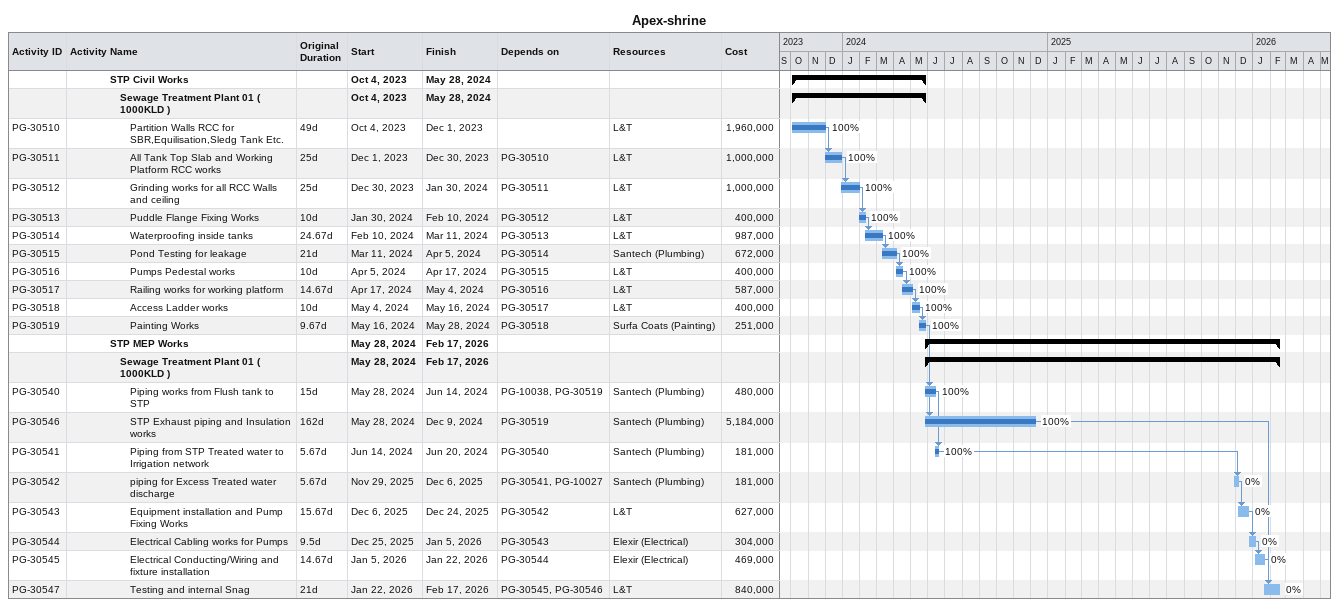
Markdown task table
Apex-shrine

| ID | Level | Task | Original duration | Start | Finish | Predecessors | Resources | % complete | Cost |
|---|---|---|---|---|---|---|---|---|---|
|  | 5 | **STP Civil Works** |  | 2023-10-04 | 2024-05-28 |  |  |  |  |
|  | 6 | **Sewage Treatment Plant 01 ( 1000KLD )** |  | 2023-10-04 | 2024-05-28 |  |  |  |  |
| PG-30510 | 7 | Partition Walls RCC for SBR,Equilisation,Sledg Tank Etc. | 49d | 2023-10-04 | 2023-12-01 |  | L&T | 100 | 1960000 |
| PG-30511 | 7 | All Tank Top Slab and Working Platform RCC works | 25d | 2023-12-01 | 2023-12-30 | PG-30510 | L&T | 100 | 1000000 |
| PG-30512 | 7 | Grinding works for all RCC Walls and ceiling | 25d | 2023-12-30 | 2024-01-30 | PG-30511 | L&T | 100 | 1000000 |
| PG-30513 | 7 | Puddle Flange Fixing Works | 10d | 2024-01-30 | 2024-02-10 | PG-30512 | L&T | 100 | 400000 |
| PG-30514 | 7 | Waterproofing inside tanks | 24.67d | 2024-02-10 | 2024-03-11 | PG-30513 | L&T | 100 | 987000 |
| PG-30515 | 7 | Pond Testing for leakage | 21d | 2024-03-11 | 2024-04-05 | PG-30514 | Santech (Plumbing) | 100 | 672000 |
| PG-30516 | 7 | Pumps Pedestal works | 10d | 2024-04-05 | 2024-04-17 | PG-30515 | L&T | 100 | 400000 |
| PG-30517 | 7 | Railing works for working platform | 14.67d | 2024-04-17 | 2024-05-04 | PG-30516 | L&T | 100 | 587000 |
| PG-30518 | 7 | Access Ladder works | 10d | 2024-05-04 | 2024-05-16 | PG-30517 | L&T | 100 | 400000 |
| PG-30519 | 7 | Painting Works | 9.67d | 2024-05-16 | 2024-05-28 | PG-30518 | Surfa Coats (Painting) | 100 | 251000 |
|  | 5 | **STP MEP Works** |  | 2024-05-28 | 2026-02-17 |  |  |  |  |
|  | 6 | **Sewage Treatment Plant 01 ( 1000KLD )** |  | 2024-05-28 | 2026-02-17 |  |  |  |  |
| PG-30540 | 7 | Piping works from Flush tank to STP | 15d | 2024-05-28 | 2024-06-14 | PG-10038, PG-30519 | Santech (Plumbing) | 100 | 480000 |
| PG-30546 | 7 | STP Exhaust piping and Insulation works | 162d | 2024-05-28 | 2024-12-09 | PG-30519 | Santech (Plumbing) | 100 | 5184000 |
| PG-30541 | 7 | Piping from STP Treated water to Irrigation network | 5.67d | 2024-06-14 | 2024-06-20 | PG-30540 | Santech (Plumbing) | 100 | 181000 |
| PG-30542 | 7 | piping for Excess Treated water discharge | 5.67d | 2025-11-29 | 2025-12-06 | PG-30541, PG-10027 | Santech (Plumbing) | 0 | 181000 |
| PG-30543 | 7 | Equipment installation and Pump Fixing Works | 15.67d | 2025-12-06 | 2025-12-24 | PG-30542 | L&T | 0 | 627000 |
| PG-30544 | 7 | Electrical Cabling works for Pumps | 9.5d | 2025-12-25 | 2026-01-05 | PG-30543 | Elexir (Electrical) | 0 | 304000 |
| PG-30545 | 7 | Electrical Conducting/Wiring and fixture installation | 14.67d | 2026-01-05 | 2026-01-22 | PG-30544 | Elexir (Electrical) | 0 | 469000 |
| PG-30547 | 7 | Testing and internal Snag | 21d | 2026-01-22 | 2026-02-17 | PG-30545, PG-30546 | L&T | 0 | 840000 |
